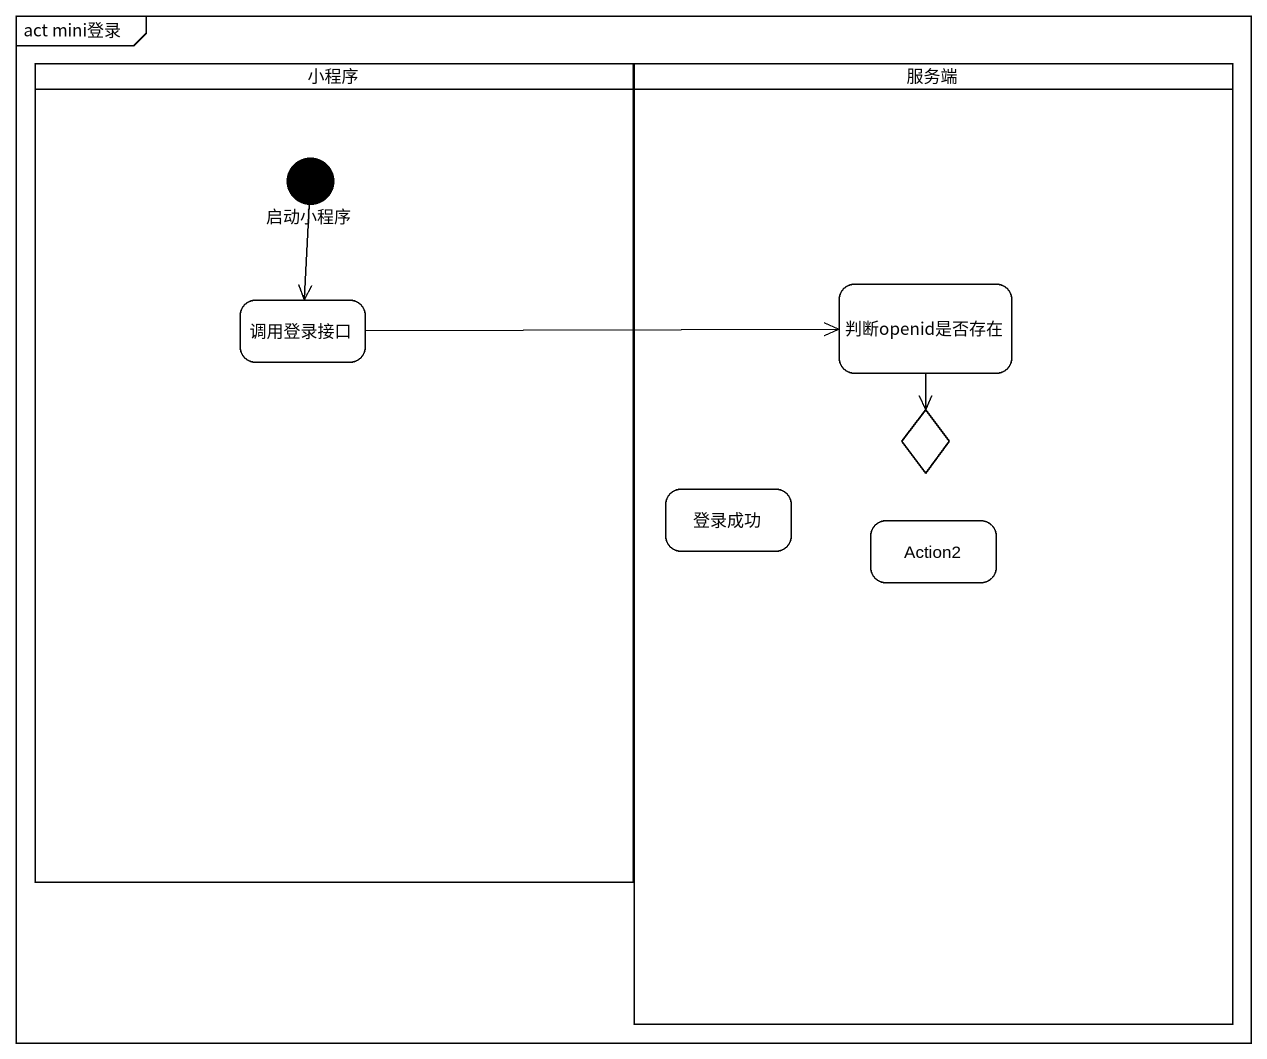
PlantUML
@startuml
mainframe act mini登录
hide empty description
state 小程序 <<partition>> {
  state 启动小程序 <<start>>
  state 调用登录接口
}
state 服务端 <<partition>> {
  state 判断openid是否存在
  state choice1 <<choice>>
  state 登录成功
  state Action2
}
启动小程序 --> 调用登录接口
判断openid是否存在 --> choice1
调用登录接口 -right-> 判断openid是否存在
@enduml
